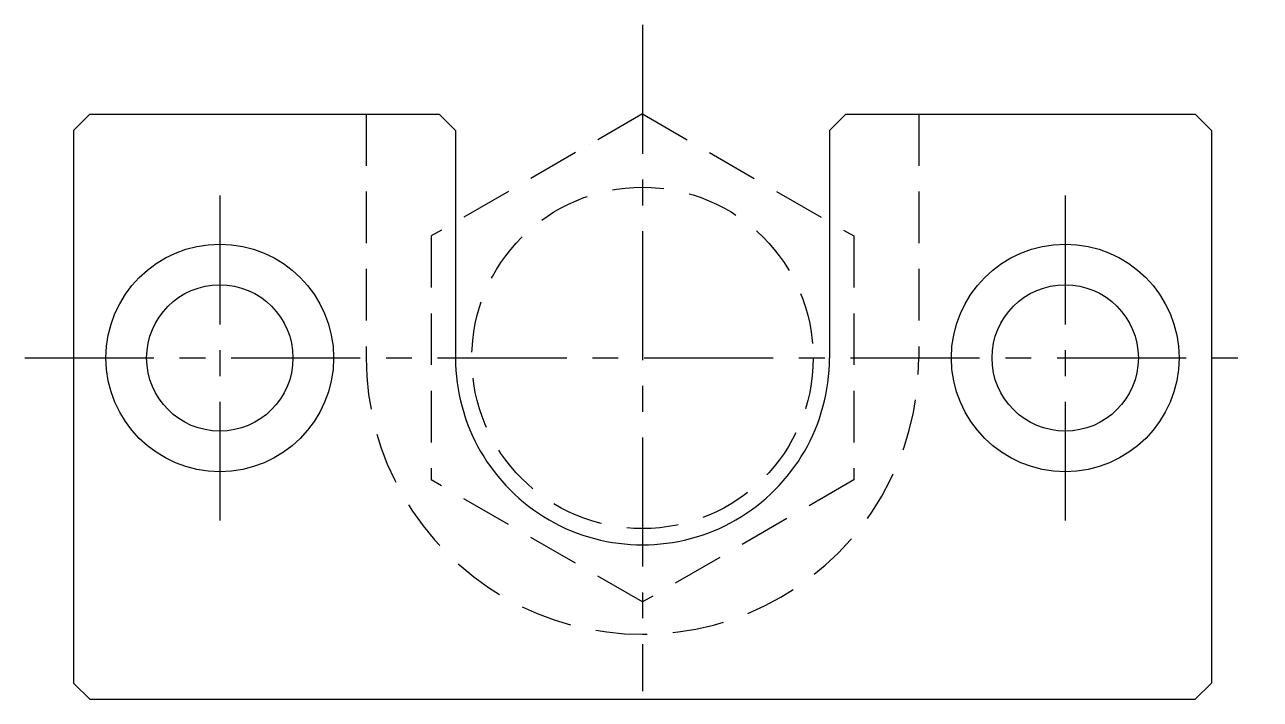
# Model space of a CAD drawing. Extents: x 21 to 325, y 20 to 303.
# Drawn here: x 249.3 to 325.3, y 144 to 185.5 of the extents above; entities outside this region: 2.
import ezdxf

# ---------------------------------------------------------------- set-up
doc = ezdxf.new("R2010")
doc.units = 0
doc.header["$LTSCALE"] = 0.25
doc.linetypes.add('CENTER', pattern=[50.8, 31.75, -6.35, 6.35, -6.35])
doc.linetypes.add('DASHED', pattern=[19.05, 12.7, -6.35])
doc.layers.get('0').update_dxf_attribs({"linetype": 'CONTINUOUS'})
doc.layers.add('CENTER', color=1, linetype='CENTER')

msp = doc.modelspace()

# ---------------------------------------------------------------- linework, layer by layer
for p, q in [((252.301511, 178.98343), (253.301511, 179.98343)), ((253.301511, 179.98343), (274.801511, 179.98343)), ((274.801511, 179.98343), (275.801511, 178.98343)), ((299.801511, 179.98343), (298.801511, 178.98343)), ((299.801511, 179.98343), (321.301511, 179.98343)), ((321.301511, 179.983429), (322.301511, 178.983429)), ((252.301511, 178.98343), (252.301511, 144.98343)), ((275.801511, 178.98343), (275.801511, 164.98343)), ((298.801511, 178.98343), (298.801511, 164.98343)), ((322.301511, 178.98343), (322.301511, 144.98343)), ((284.051511, 178.118148), (284.051511, 178.118248)), ((280.801511, 176.24176), (280.801611, 176.24176)), ((253.301511, 143.98343), (252.301511, 144.98343)), ((321.301511, 143.98343), (322.301511, 144.98343)), ((253.301511, 143.98343), (321.301511, 143.98343))]:
    msp.add_line(p, q)
at = {"color": 3, "linetype": 'DASHED'}
for p, q in [((270.301511, 179.98343), (270.301511, 164.98343)), ((287.301511, 179.994537), (274.301511, 172.488983)), ((287.301511, 179.994537), (300.301511, 172.488983)), ((304.301511, 179.98343), (304.301511, 164.98343)), ((274.301511, 172.488984), (274.301511, 157.477876)), ((300.301511, 172.488984), (300.301511, 157.477876)), ((287.301511, 149.972323), (274.301511, 157.477877)), ((300.301511, 157.477877), (287.301511, 149.972323))]:
    msp.add_line(p, q, dxfattribs=at)
msp.add_circle((287.301511, 164.98343), 10.5, dxfattribs=at)
for centre, radius in [((261.301511, 164.98343), 7), ((313.301511, 164.98343), 7), ((261.301511, 164.98343), 4.5), ((313.301511, 164.98343), 4.5)]:
    msp.add_circle(centre, radius)
msp.add_arc((287.301511, 164.98343), 17, 179.99999, 0.00001, dxfattribs=at)
msp.add_arc((287.301511, 164.98343), 11.5, 179.99999, 0.00001)
at = {"layer": 'CENTER', "color": 1, "linetype": 'CENTER'}
for p, q in [((287.301511, 185.48343), (287.301511, 144.48343)), ((261.301511, 174.98343), (261.301511, 154.98343)), ((313.301511, 174.98343), (313.301511, 154.98343)), ((249.301511, 164.98343), (325.301511, 164.98343))]:
    msp.add_line(p, q, dxfattribs=at)

# ---------------------------------------------------------------- texts
for s, p in [('HLRA 21', (20, 50)), ('HLRA21', (20, 20))]:
    msp.add_text(s, height=8).set_placement(p)

doc.saveas('drawing.dxf')
